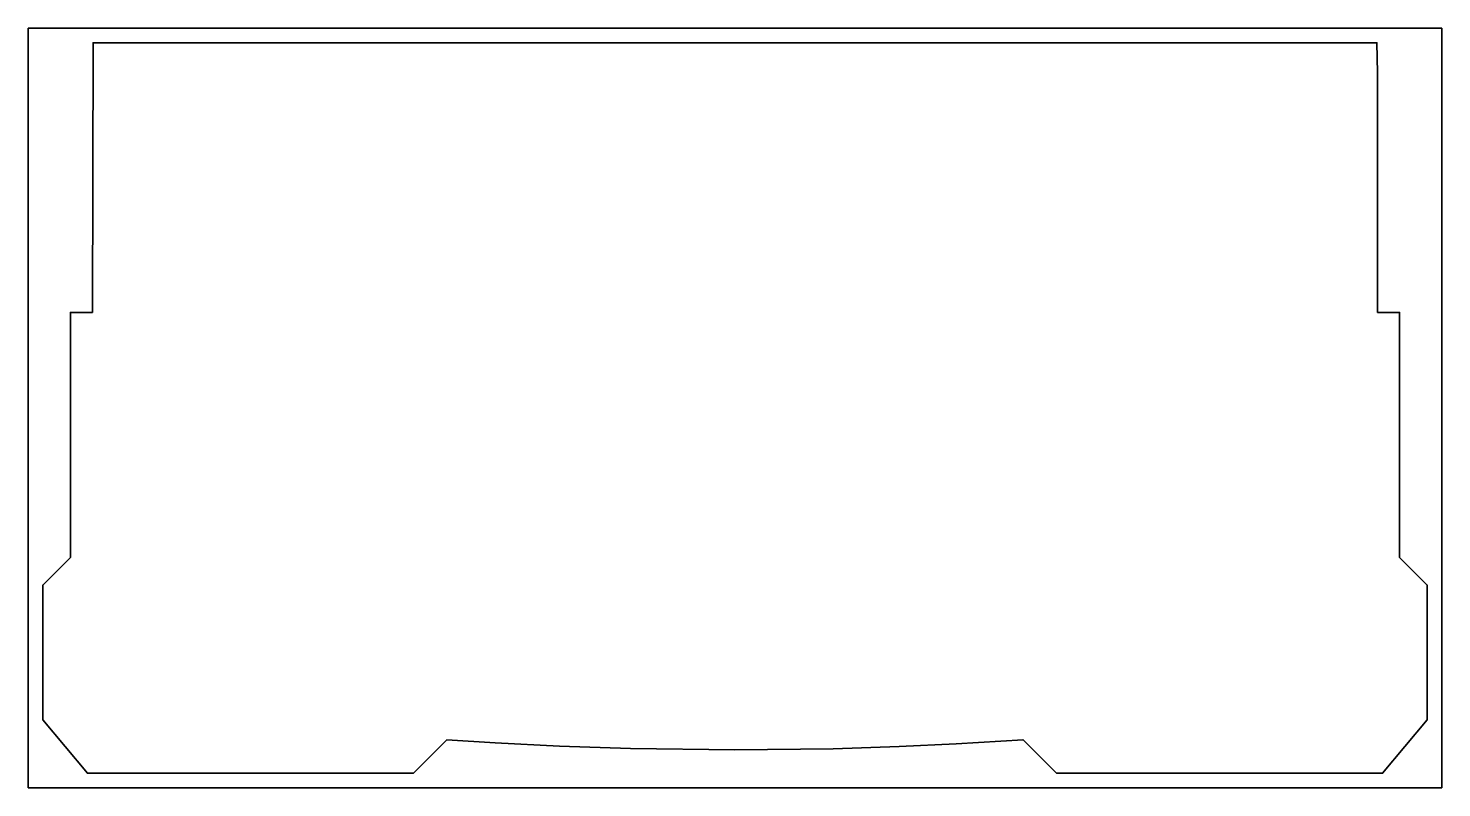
# Model space of a CAD drawing. Header units: millimetres. Extents: x -182 to 308, y -5 to 258.
import ezdxf

# ---------------------------------------------------------------- set-up
doc = ezdxf.new("R2010")
doc.units = ezdxf.units.MM
doc.header["$MEASUREMENT"] = 0
doc.layers.get('0').update_dxf_attribs({"lineweight": 0})
doc.layers.add('Safety', color=7, linetype='Continuous', lineweight=0)

msp = doc.modelspace()

# ---------------------------------------------------------------- linework, layer by layer
at = {"color": 1, "lineweight": 35, "true_color": 0xff0000}
msp.add_lwpolyline([(-159.38, 159.22), (-167.01, 159.22), (-167.01, 74.41), (-176.63, 64.79), (-176.63, 18.1), (-161.15, -0.38), (-48.11, -0.38), (-36.5, 11.22), (-36.5, 11.22), (-19.72, 10.15), (2.51, 9.03), (27.15, 8.19), (63.37, 7.73), (97.35, 8.13), (120.27, 8.86), (140.04, 9.79), (163.24, 11.22), (163.24, 11.22), (174.85, -0.38), (287.89, -0.38), (303.37, 18.1), (303.37, 64.79), (293.76, 74.41), (293.76, 159.22), (286.13, 159.22), (286.13, 242.23), (285.9, 252.65), (-159.15, 252.65)], close=True, dxfattribs=at)
at = {"layer": 'Safety', "color": 1, "lineweight": 35, "true_color": 0xff0000}
msp.add_lwpolyline([(308.37, -5.38), (-181.63, -5.38), (-181.63, 257.65), (308.37, 257.65)], close=True, dxfattribs=at)

doc.saveas('drawing.dxf')
